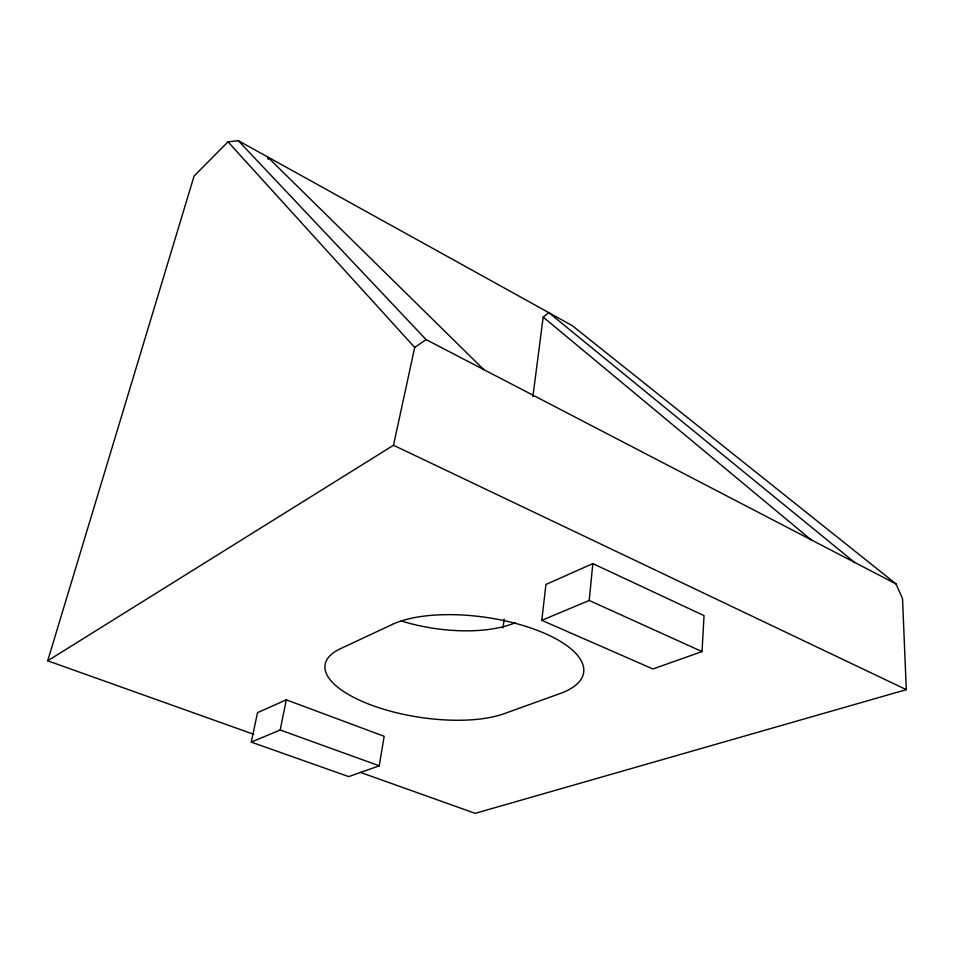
<?xml version="1.0" encoding="UTF-8"?>
<svg xmlns="http://www.w3.org/2000/svg" width="954" height="954" viewBox="0 0 954 954"><rect width="100%" height="100%" fill="white"/><g stroke="black" fill="none" stroke-linecap="round" stroke-linejoin="round"><path stroke-width="1.43" d="M702.025 651.594L704.028 615.628L592.828 563.611L545.938 584.456L541.789 620.338L652.918 668.969L702.025 651.594L589.19 600.471L541.789 620.338M589.19 600.471L592.828 563.611M503.008 627.863L504.153 619.027M532.892 396.625L543.172 317.086L548.812 312.638L854.557 562.371M379.251 765.8L384.152 736.297L286.307 699.842L257.52 712.638L251.26 742.117L348.723 776.616L379.251 765.8L280.19 729.989L251.26 742.117M280.19 729.989L286.307 699.842M253.74 734.318L47.7 660.8L393.501 445.256L414.704 347.435L426.08 339.6L896.068 583.955L902.532 598.671L906.3 689.659L475.187 813.345L360.254 772.335M47.7 660.8L194.079 176.073L227.994 141.836L238.273 140.655L572.197 325.6L896.068 583.955M393.501 445.256L906.3 689.659M543.172 317.086L811.317 540M483.785 369.603L267.358 156.766L268.324 159.378M238.273 140.655L426.08 339.6M227.994 141.836L414.704 347.435M515.387 622.664A97.582 41.261 8.8 0 1 401.229 620.947M392.452 624.369L340.399 648.732A100.945 37.528 8.7 0 0 367.6 703.647A100.945 37.528 8.7 0 0 504.01 713.735L559.986 693.582A105.441 40.915 8 0 0 541.705 632.097A105.441 40.915 8 0 0 392.452 624.369"/></g></svg>
